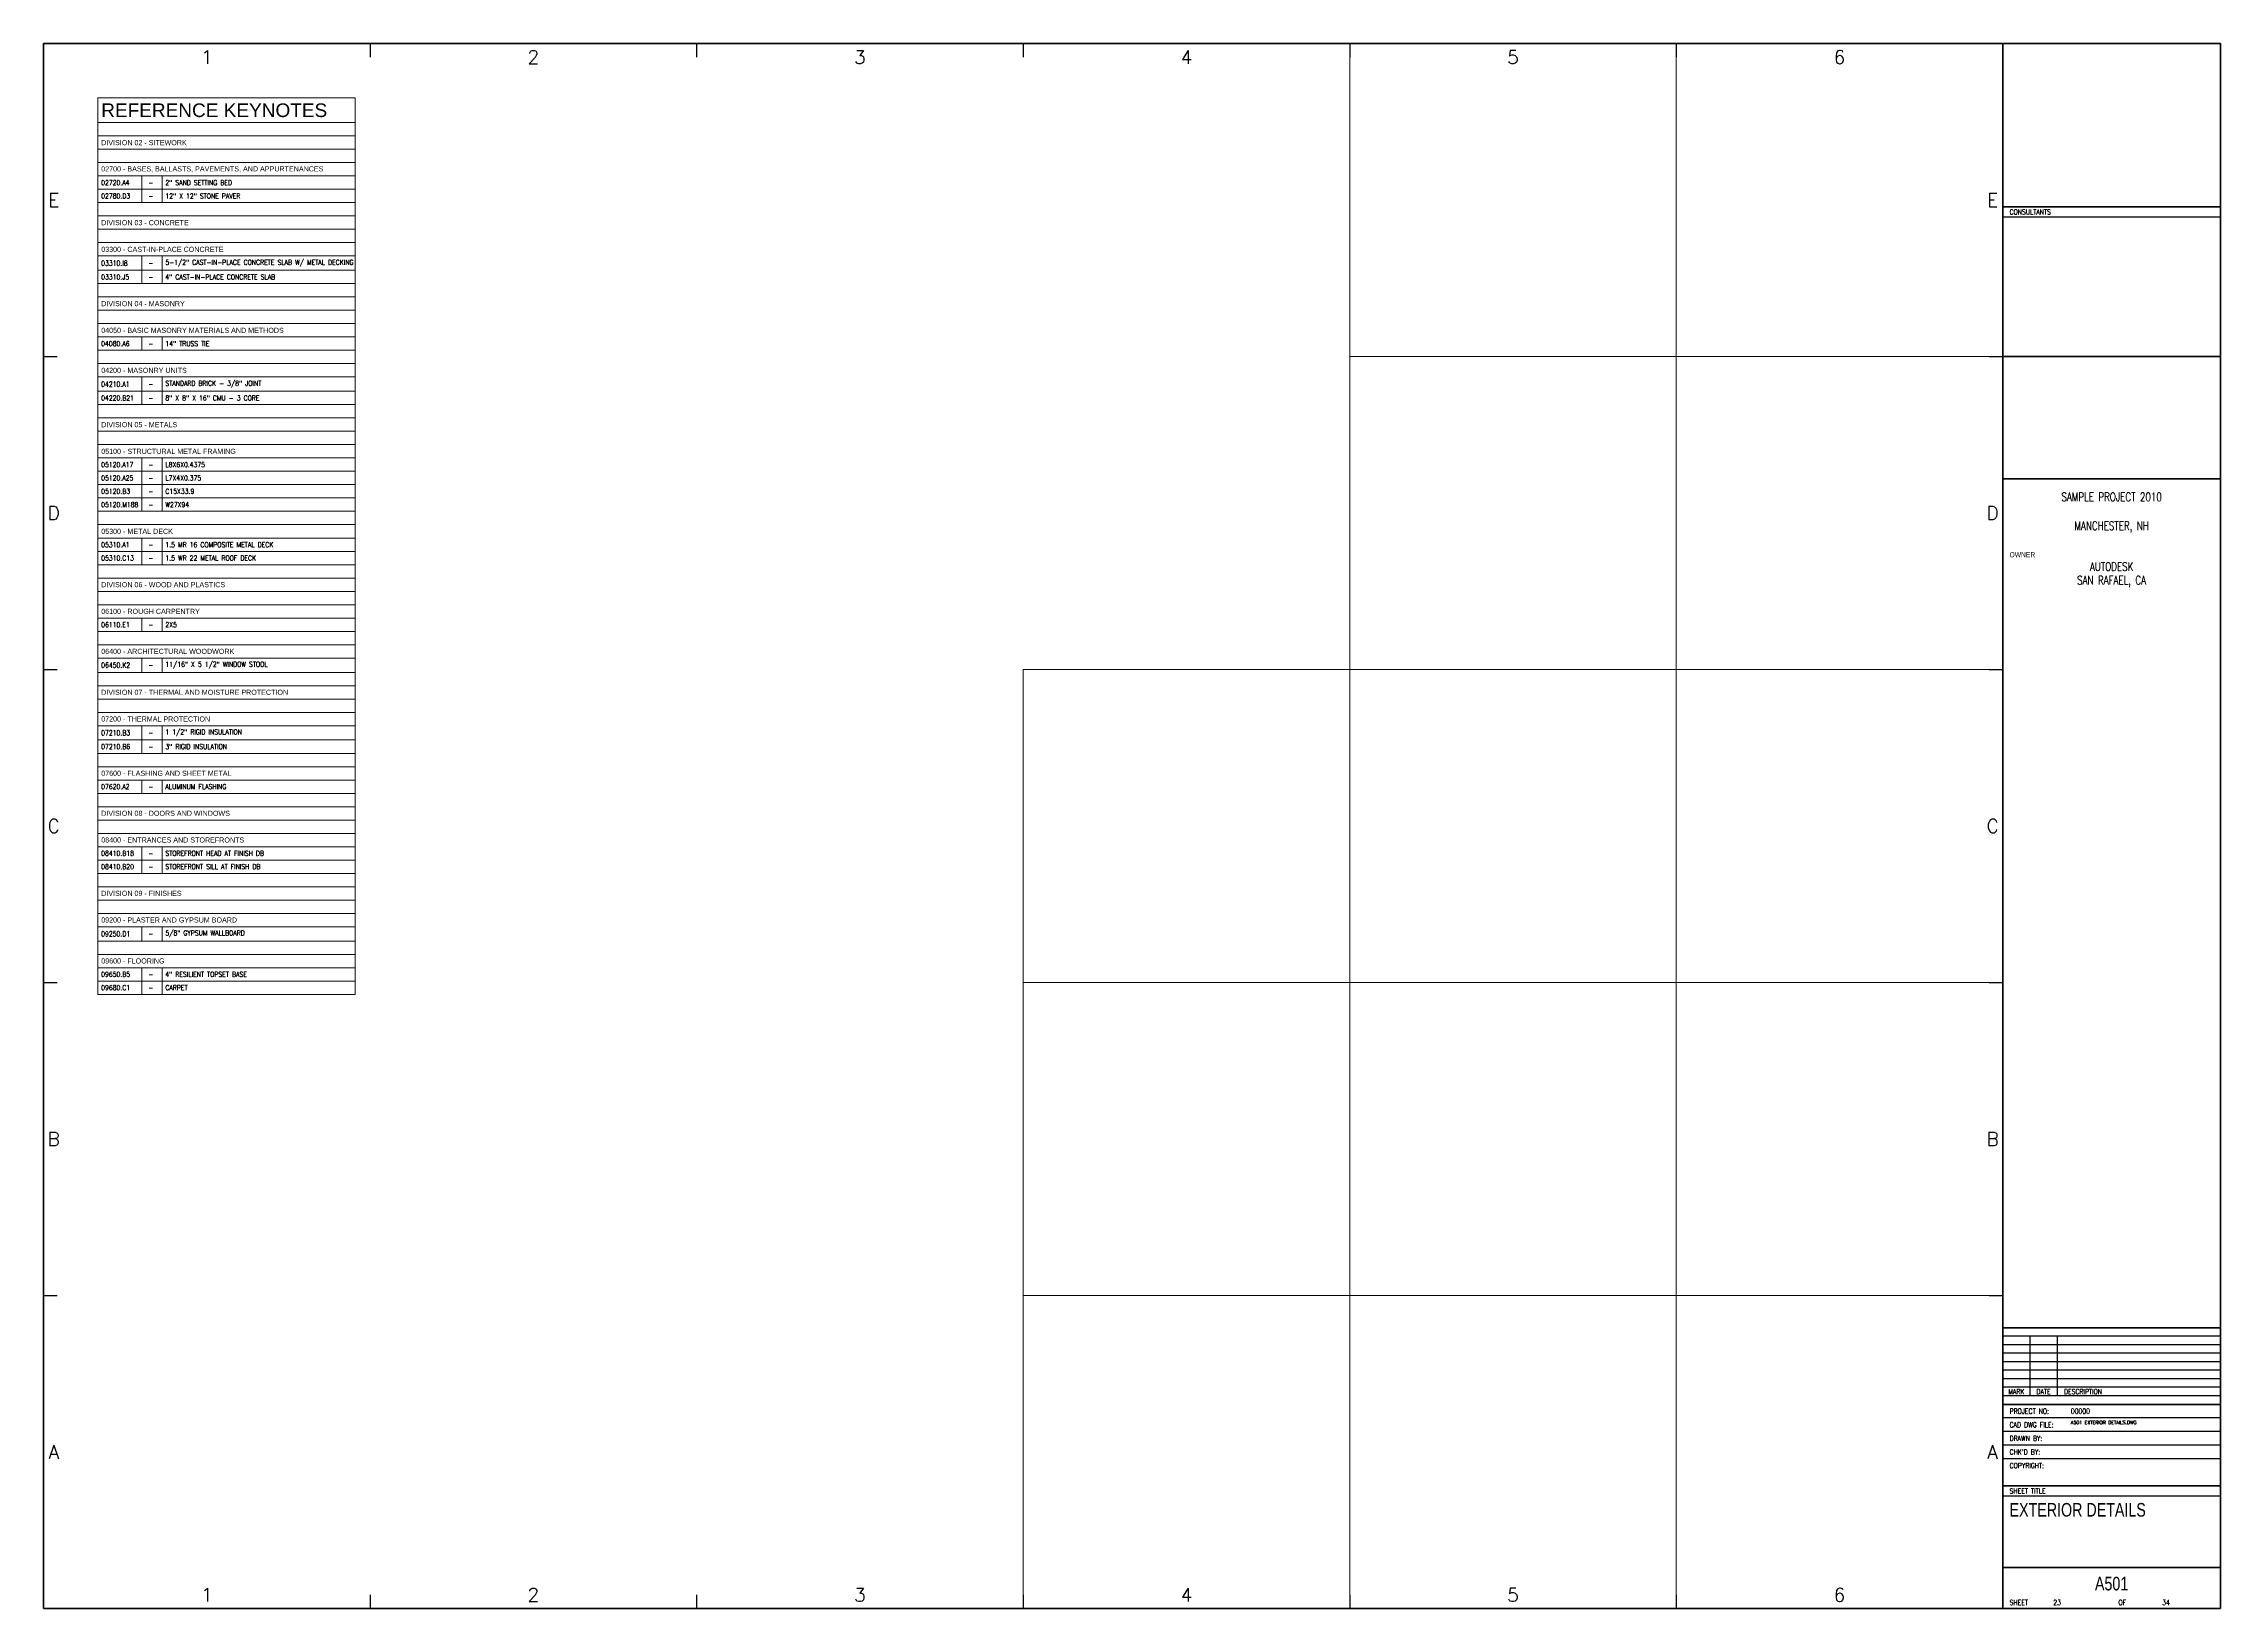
# Paper-space layout 'A501 Exterior Details' of a CAD drawing. Header units: inches. Extents: x 0 to 40, y 0 to 28.8.
import ezdxf
from ezdxf.enums import TextEntityAlignment as Align

# ---------------------------------------------------------------- set-up
doc = ezdxf.new("R2010")
doc.units = ezdxf.units.IN
doc.header["$LTSCALE"] = 0.5
doc.header["$MEASUREMENT"] = 0
doc.layers.get('0').update_dxf_attribs({"lineweight": 18})
doc.layers.get('Defpoints').update_dxf_attribs({"color": 140, "lineweight": 18})
for name, color, linetype, lineweight in [('A-Anno-Note', 231, 'Continuous', 25), ('A-Anno-Titl', 233, 'Continuous', 50), ('A-Anno-Titl-Bdry', 239, 'Continuous', 200), ('A-Anno-Titl-Note', 231, 'Continuous', 25), ('A-Anno-Titl-Otln', 236, 'Continuous', 140), ('A-Anno-Titl-Thin', 231, 'Continuous', 25)]:
    doc.layers.add(name, color=color, linetype=linetype, lineweight=lineweight)
doc.layers.add('G-Anno-Nplt', color=140, linetype='Continuous', lineweight=18, plot=False)
doc.styles.add('Arch-Dim', font='romans.shx', dxfattribs={"width": 0.75})
doc.styles.add('RomanS', font='romans.shx')
doc.styles.add('Schedule-Header', font='arial.ttf')
doc.styles.add('Title-Fine', font='romans.shx', dxfattribs={"width": 0.75})
doc.styles.add('Title-Normal', font='arial.ttf', dxfattribs={"width": 0.75})

# ---------------------------------------------------------------- blocks, each defined once
blk = doc.blocks.new('*T5')
at = {"layer": 'A-Anno-Note', "color": 0, "linetype": 'ByBlock', "lineweight": -2, "transparency": 16777216}
for p, q in [((0, 0), (4.724, 0)), ((0, 0), (0, -0.453)), ((4.724, 0), (4.724, -0.453))]:
    blk.add_line(p, q, dxfattribs=at)
at = {"layer": 'Defpoints', "color": 8, "linetype": 'ByBlock', "lineweight": 0, "transparency": 16777216}
for p, q in [((0, -0.453), (4.724, -0.453)), ((0, -0.453), (0, -16.468)), ((0, -0.698), (4.724, -0.698)), ((4.724, -0.453), (4.724, -16.468)), ((0, -0.943), (4.724, -0.943)), ((0, -1.188), (4.724, -1.188)), ((0, -1.433), (4.724, -1.433)), ((0.809, -1.433), (0.809, -1.923)), ((1.179, -1.433), (1.179, -1.923)), ((0, -1.678), (4.724, -1.678)), ((0, -1.923), (4.724, -1.923)), ((0, -2.168), (4.724, -2.168)), ((0, -2.413), (4.724, -2.413)), ((0, -2.658), (4.724, -2.658)), ((0, -2.903), (4.724, -2.903)), ((0, -3.166), (4.724, -3.166)), ((0.809, -2.903), (0.809, -3.411)), ((1.179, -2.903), (1.179, -3.411)), ((0, -3.411), (4.724, -3.411)), ((0, -3.656), (4.724, -3.656)), ((0, -3.901), (4.724, -3.901)), ((0, -4.146), (4.724, -4.146)), ((0, -4.391), (4.724, -4.391)), ((0.809, -4.391), (0.809, -4.636)), ((1.179, -4.391), (1.179, -4.636)), ((0, -4.636), (4.724, -4.636)), ((0, -4.881), (4.724, -4.881)), ((0, -5.126), (4.724, -5.126)), ((0.809, -5.126), (0.809, -5.634)), ((1.179, -5.126), (1.179, -5.634)), ((0, -5.389), (4.724, -5.389)), ((0, -5.634), (4.724, -5.634)), ((0, -5.879), (4.724, -5.879)), ((0, -6.124), (4.724, -6.124)), ((0, -6.369), (4.724, -6.369)), ((0, -6.614), (4.724, -6.614)), ((0.809, -6.614), (0.809, -7.594)), ((1.179, -6.614), (1.179, -7.594)), ((0, -6.859), (4.724, -6.859)), ((0, -7.104), (4.724, -7.104)), ((0, -7.349), (4.724, -7.349)), ((0, -7.594), (4.724, -7.594)), ((0, -7.839), (4.724, -7.839)), ((0, -8.084), (4.724, -8.084)), ((0, -8.329), (4.724, -8.329)), ((0.809, -8.084), (0.809, -8.574)), ((1.179, -8.084), (1.179, -8.574)), ((0, -8.574), (4.724, -8.574)), ((0, -8.819), (4.724, -8.819)), ((0, -9.064), (4.724, -9.064)), ((0, -9.309), (4.724, -9.309)), ((0, -9.554), (4.724, -9.554)), ((0.809, -9.554), (0.809, -9.799)), ((1.179, -9.554), (1.179, -9.799)), ((0, -9.799), (4.724, -9.799)), ((0, -10.044), (4.724, -10.044)), ((0, -10.289), (4.724, -10.289)), ((0.809, -10.289), (0.809, -10.552)), ((1.179, -10.289), (1.179, -10.552)), ((0, -10.552), (4.724, -10.552)), ((0, -10.797), (4.724, -10.797)), ((0, -11.042), (4.724, -11.042)), ((0, -11.287), (4.724, -11.287)), ((0, -11.532), (4.724, -11.532)), ((0.809, -11.532), (0.809, -12.04)), ((1.179, -11.532), (1.179, -12.04)), ((0, -11.795), (4.724, -11.795)), ((0, -12.04), (4.724, -12.04)), ((0, -12.285), (4.724, -12.285)), ((0, -12.53), (4.724, -12.53)), ((0, -12.775), (4.724, -12.775)), ((0.809, -12.53), (0.809, -12.775)), ((1.179, -12.53), (1.179, -12.775)), ((0, -13.02), (4.724, -13.02)), ((0, -13.265), (4.724, -13.265)), ((0, -13.51), (4.724, -13.51)), ((0, -13.755), (4.724, -13.755)), ((0, -14), (4.724, -14)), ((0.809, -13.755), (0.809, -14.245)), ((1.179, -13.755), (1.179, -14.245)), ((0, -14.245), (4.724, -14.245)), ((0, -14.49), (4.724, -14.49)), ((0, -14.735), (4.724, -14.735)), ((0, -14.98), (4.724, -14.98)), ((0, -15.225), (4.724, -15.225)), ((0, -15.488), (4.724, -15.488)), ((0.809, -15.225), (0.809, -15.488)), ((1.179, -15.225), (1.179, -15.488)), ((0, -15.733), (4.724, -15.733)), ((0, -15.978), (4.724, -15.978)), ((0.809, -15.978), (0.809, -16.468)), ((1.179, -15.978), (1.179, -16.468)), ((0, -16.223), (4.724, -16.223)), ((0, -16.468), (4.724, -16.468))]:
    blk.add_line(p, q, dxfattribs=at)
at = {"layer": 'A-Anno-Note', "color": 0, "transparency": 16777216, "attachment_point": 4}
for s, insert, char_height, width, style in [('REFERENCE KEYNOTES', (0.06, -0.227), 0.25, 4.60442, 'Schedule-Header'), ('DIVISION 02 - SITEWORK', (0.06, -0.821), 0.09375, 4.60442, 'Schedule-Header'), ('02700 - BASES, BALLASTS, PAVEMENTS, AND APPURTENANCES', (0.06, -1.311), 0.09375, 4.60442, 'Schedule-Header'), ('02720.A4', (0.06, -1.556), 0.0938, 0.68946, 'Title-Fine'), (' - ', (0.869, -1.556), 0.0938, 0.25, 'Title-Fine'), ('2" SAND SETTING BED', (1.239, -1.556), 0.09375, 3.42496, 'Title-Fine'), ('02780.D3', (0.06, -1.801), 0.0938, 0.68946, 'Title-Fine'), (' - ', (0.869, -1.801), 0.0938, 0.25, 'Title-Fine'), ('12" X 12" STONE PAVER', (1.239, -1.801), 0.09375, 3.42496, 'Title-Fine'), ('DIVISION 03 - CONCRETE', (0.06, -2.291), 0.09375, 4.60442, 'Schedule-Header'), ('03300 - CAST-IN-PLACE CONCRETE', (0.06, -2.781), 0.09375, 4.60442, 'Schedule-Header'), ('03310.I8', (0.06, -3.035), 0.0938, 0.68946, 'Title-Fine'), (' - ', (0.869, -3.035), 0.0938, 0.25, 'Title-Fine'), ('5-1/2" CAST-IN-PLACE CONCRETE SLAB W/ METAL DECKING', (1.239, -3.035), 0.09375, 3.42496, 'Title-Fine'), ('03310.J5', (0.06, -3.289), 0.0938, 0.68946, 'Title-Fine'), (' - ', (0.869, -3.289), 0.0938, 0.25, 'Title-Fine'), ('4" CAST-IN-PLACE CONCRETE SLAB', (1.239, -3.289), 0.09375, 3.42496, 'Title-Fine'), ('DIVISION 04 - MASONRY', (0.06, -3.779), 0.09375, 4.60442, 'Schedule-Header'), ('04050 - BASIC MASONRY MATERIALS AND METHODS', (0.06, -4.269), 0.09375, 4.60442, 'Schedule-Header'), ('04080.A6', (0.06, -4.514), 0.0938, 0.68946, 'Title-Fine'), (' - ', (0.869, -4.514), 0.0938, 0.25, 'Title-Fine'), ('14" TRUSS TIE', (1.239, -4.514), 0.09375, 3.42496, 'Title-Fine'), ('04200 - MASONRY UNITS', (0.06, -5.004), 0.09375, 4.60442, 'Schedule-Header'), ('STANDARD BRICK - 3/8" JOINT', (1.239, -5.258), 0.09375, 3.42496, 'Title-Fine'), ('04210.A1', (0.06, -5.258), 0.0938, 0.68946, 'Title-Fine'), ('04220.B21', (0.06, -5.512), 0.0938, 0.68946, 'Title-Fine'), (' - ', (0.869, -5.258), 0.0938, 0.25, 'Title-Fine'), (' - ', (0.869, -5.512), 0.0938, 0.25, 'Title-Fine'), ('8" X 8" X 16" CMU - 3 CORE', (1.239, -5.512), 0.09375, 3.42496, 'Title-Fine'), ('DIVISION 05 - METALS', (0.06, -6.002), 0.09375, 4.60442, 'Schedule-Header'), ('05100 - STRUCTURAL METAL FRAMING', (0.06, -6.492), 0.09375, 4.60442, 'Schedule-Header'), ('05120.A17', (0.06, -6.737), 0.0938, 0.68946, 'Title-Fine'), (' - ', (0.869, -6.737), 0.0938, 0.25, 'Title-Fine'), ('L8X6X0.4375', (1.239, -6.737), 0.09375, 3.42496, 'Title-Fine'), ('05120.A25', (0.06, -6.982), 0.0938, 0.68946, 'Title-Fine'), ('05120.B3', (0.06, -7.227), 0.0938, 0.68946, 'Title-Fine'), (' - ', (0.869, -6.982), 0.0938, 0.25, 'Title-Fine'), ('C15X33.9', (1.239, -7.227), 0.0938, 3.42496, 'Title-Fine'), ('L7X4X0.375', (1.239, -6.982), 0.0938, 3.42496, 'Title-Fine'), ('05120.M188', (0.06, -7.472), 0.0938, 0.68946, 'Title-Fine'), (' - ', (0.869, -7.227), 0.0938, 0.25, 'Title-Fine'), (' - ', (0.869, -7.472), 0.0938, 0.25, 'Title-Fine'), ('W27X94', (1.239, -7.472), 0.0938, 3.42496, 'Title-Fine'), ('05300 - METAL DECK', (0.06, -7.962), 0.09375, 4.60442, 'Schedule-Header'), ('05310.A1', (0.06, -8.207), 0.0938, 0.68946, 'Title-Fine'), (' - ', (0.869, -8.207), 0.0938, 0.25, 'Title-Fine'), ('1.5 MR 16 COMPOSITE METAL DECK', (1.239, -8.207), 0.09375, 3.42496, 'Title-Fine'), ('05310.C13', (0.06, -8.452), 0.0938, 0.68946, 'Title-Fine'), (' - ', (0.869, -8.452), 0.0938, 0.25, 'Title-Fine'), ('1.5 WR 22 METAL ROOF DECK', (1.239, -8.452), 0.09375, 3.42496, 'Title-Fine'), ('DIVISION 06 - WOOD AND PLASTICS', (0.06, -8.942), 0.09375, 4.60442, 'Schedule-Header'), ('06100 - ROUGH CARPENTRY', (0.06, -9.432), 0.09375, 4.60442, 'Schedule-Header'), ('06110.E1', (0.06, -9.677), 0.0938, 0.68946, 'Title-Fine'), (' - ', (0.869, -9.677), 0.0938, 0.25, 'Title-Fine'), ('2X5', (1.239, -9.677), 0.0938, 3.42496, 'Title-Fine'), ('06400 - ARCHITECTURAL WOODWORK', (0.06, -10.167), 0.09375, 4.60442, 'Schedule-Header'), ('06450.K2', (0.06, -10.42), 0.0938, 0.68946, 'Title-Fine'), ('11/16" X 5 1/2" WINDOW STOOL', (1.239, -10.42), 0.09375, 3.42496, 'Title-Fine'), (' - ', (0.869, -10.42), 0.0938, 0.25, 'Title-Fine'), ('DIVISION 07 - THERMAL AND MOISTURE PROTECTION', (0.06, -10.919), 0.09375, 4.60442, 'Schedule-Header'), ('07200 - THERMAL PROTECTION', (0.06, -11.409), 0.09375, 4.60442, 'Schedule-Header'), ('1 1/2" RIGID INSULATION', (1.239, -11.663), 0.09375, 3.42496, 'Title-Fine'), ('07210.B3', (0.06, -11.663), 0.0938, 0.68946, 'Title-Fine'), ('07210.B6', (0.06, -11.917), 0.0938, 0.68946, 'Title-Fine'), (' - ', (0.869, -11.663), 0.0938, 0.25, 'Title-Fine'), (' - ', (0.869, -11.917), 0.0938, 0.25, 'Title-Fine'), ('3" RIGID INSULATION', (1.239, -11.917), 0.09375, 3.42496, 'Title-Fine'), ('07600 - FLASHING AND SHEET METAL', (0.06, -12.407), 0.09375, 4.60442, 'Schedule-Header'), ('07620.A2', (0.06, -12.652), 0.0938, 0.68946, 'Title-Fine'), (' - ', (0.869, -12.652), 0.0938, 0.25, 'Title-Fine'), ('ALUMINUM FLASHING', (1.239, -12.652), 0.09375, 3.42496, 'Title-Fine'), ('DIVISION 08 - DOORS AND WINDOWS', (0.06, -13.142), 0.09375, 4.60442, 'Schedule-Header'), ('08400 - ENTRANCES AND STOREFRONTS', (0.06, -13.632), 0.09375, 4.60442, 'Schedule-Header'), ('08410.B18', (0.06, -13.877), 0.0938, 0.68946, 'Title-Fine'), (' - ', (0.869, -13.877), 0.0938, 0.25, 'Title-Fine'), ('STOREFRONT HEAD AT FINISH DB', (1.239, -13.877), 0.09375, 3.42496, 'Title-Fine'), ('08410.B20', (0.06, -14.122), 0.0938, 0.68946, 'Title-Fine'), (' - ', (0.869, -14.122), 0.0938, 0.25, 'Title-Fine'), ('STOREFRONT SILL AT FINISH DB', (1.239, -14.122), 0.09375, 3.42496, 'Title-Fine'), ('DIVISION 09 - FINISHES', (0.06, -14.612), 0.09375, 4.60442, 'Schedule-Header'), ('09200 - PLASTER AND GYPSUM BOARD', (0.06, -15.102), 0.09375, 4.60442, 'Schedule-Header'), ('09250.D1', (0.06, -15.356), 0.0938, 0.68946, 'Title-Fine'), (' - ', (0.869, -15.356), 0.0938, 0.25, 'Title-Fine'), ('5/8" GYPSUM WALLBOARD', (1.239, -15.356), 0.09375, 3.42496, 'Title-Fine'), ('09600 - FLOORING', (0.06, -15.855), 0.09375, 4.60442, 'Schedule-Header'), ('09650.B5', (0.06, -16.1), 0.0938, 0.68946, 'Title-Fine'), ('09680.C1', (0.06, -16.345), 0.0938, 0.68946, 'Title-Fine'), (' - ', (0.869, -16.1), 0.0938, 0.25, 'Title-Fine'), (' - ', (0.869, -16.345), 0.0938, 0.25, 'Title-Fine'), ('4" RESILIENT TOPSET BASE', (1.239, -16.1), 0.09375, 3.42496, 'Title-Fine'), ('CARPET', (1.239, -16.345), 0.0938, 3.42496, 'Title-Fine')]:
    blk.add_mtext(s, dxfattribs=dict(at, insert=insert, char_height=char_height, width=width, style=style))

psp = doc.layouts.new('A501 Exterior Details')

# ---------------------------------------------------------------- linework, layer by layer
at = {"layer": 'A-Anno-Titl-Bdry'}
for p, q in [((36, 25.75), (40, 25.75)), ((36, 23), (40, 23)), ((40, 20.75), (36, 20.75)), ((40, 5.15625), (36, 5.15625)), ((40, 3.75), (36, 3.75)), ((40, 2.25), (36, 2.25)), ((40, 0.75), (36, 0.75))]:
    psp.add_line(p, q, dxfattribs=at)
at = {"layer": 'A-Anno-Titl-Otln'}
psp.add_line((36, 28.75), (36, 0), dxfattribs=at)
psp.add_lwpolyline([(0, 0), (40, 0), (40, 28.75), (0, 28.75)], close=True, dxfattribs=at)
at = {"layer": 'A-Anno-Titl-Thin'}
for p, q in [((6, 28.75), (6, 28.5)), ((12, 28.75), (12, 28.5)), ((18, 28.75), (18, 28.5)), ((24, 28.75), (24, 28.5)), ((30, 28.75), (30, 28.5)), ((40, 25.5625), (36, 25.5625)), ((0, 23), (0.25, 23)), ((35.75, 23), (36, 23)), ((0, 17.25), (0.25, 17.25)), ((35.75, 17.25), (36, 17.25)), ((0, 11.5), (0.25, 11.5)), ((35.75, 11.5), (36, 11.5)), ((0, 5.75), (0.25, 5.75)), ((35.75, 5.75), (36, 5.75)), ((40, 5), (36, 5)), ((40, 4.84375), (36, 4.84375)), ((36.5, 5), (36.5, 3.90625)), ((37, 5), (37, 3.90625)), ((40, 4.6875), (36, 4.6875)), ((40, 4.53125), (36, 4.53125)), ((40, 4.375), (36, 4.375)), ((40, 4.21875), (36, 4.21875)), ((40, 4.0625), (36, 4.0625)), ((40, 3.90625), (36, 3.90625)), ((40, 3.5), (36, 3.5)), ((40, 3.25), (36, 3.25)), ((40, 3), (36, 3)), ((40, 2.75), (36, 2.75)), ((40, 2.0625), (36, 2.0625)), ((6, 0.25), (6, 0)), ((12, 0.25), (12, 0)), ((18, 0.25), (18, 0)), ((24, 0.25), (24, 0)), ((30, 0.25), (30, 0))]:
    psp.add_line(p, q, dxfattribs=at)
at = {"layer": 'G-Anno-Nplt'}
for points in [[(24, 23), (24, 28.75), (30, 28.75), (30, 23)], [(30, 23), (30, 28.75), (36, 28.75), (36, 23)], [(24, 17.25), (24, 23), (30, 23), (30, 17.25)], [(30, 17.25), (30, 23), (36, 23), (36, 17.25)], [(18, 11.5), (18, 17.25), (24, 17.25), (24, 11.5)], [(24, 11.5), (24, 17.25), (30, 17.25), (30, 11.5)], [(30, 11.5), (30, 17.25), (36, 17.25), (36, 11.5)], [(18, 5.75), (18, 11.5), (24, 11.5), (24, 5.75)], [(24, 5.75), (24, 11.5), (30, 11.5), (30, 5.75)], [(30, 5.75), (30, 11.5), (36, 11.5), (36, 5.75)], [(18, 0), (18, 5.75), (24, 5.75), (24, 0)], [(24, 0), (24, 5.75), (30, 5.75), (30, 0)], [(30, 0), (30, 5.75), (36, 5.75), (36, 0)]]:
    psp.add_lwpolyline(points, close=True, dxfattribs=at)

# ---------------------------------------------------------------- block references
psp.add_blockref('*T5', (1, 27.75))

# ---------------------------------------------------------------- texts
at = {"layer": 'A-Anno-Titl', "style": 'RomanS'}
for s, p in [('1', (3, 28.5)), ('2', (9, 28.5)), ('3', (15, 28.5)), ('4', (21, 28.5)), ('5', (27, 28.5)), ('6', (33, 28.5)), ('E', (0.1875, 25.875)), ('E', (35.8125, 25.875)), ('D', (0.1875, 20.125)), ('D', (35.8125, 20.125)), ('C', (0.1875, 14.375)), ('C', (35.8125, 14.375)), ('B', (0.1875, 8.625)), ('B', (35.8125, 8.625)), ('A', (0.1875, 2.875)), ('A', (35.8125, 2.875)), ('1', (3, 0.25)), ('2', (9, 0.25)), ('3', (15, 0.25)), ('4', (21, 0.25)), ('5', (27, 0.25)), ('6', (33, 0.25))]:
    psp.add_text(s, height=0.25, dxfattribs=at).set_placement(p, align=Align.MIDDLE)
at = {"layer": 'A-Anno-Titl'}
for s, insert, char_height, width, attachment_point, style in [('SAMPLE PROJECT 2010', (38, 20.5), 0.15625, 3.7621331, 2, 'Arch-Dim'), ('MANCHESTER, NH', (38, 19.96875), 0.15625, 3.7621331, 2, 'Arch-Dim'), ('AUTODESK', (38, 19.21875), 0.15625, 3.76114336, 2, 'Arch-Dim'), ('SAN RAFAEL, CA', (38, 18.96875), 0.15625, 3.74076161, 2, 'Arch-Dim'), ('00000', (37.25, 3.577357), 0.09375, 2.625, 7, 'Title-Fine'), ('A501 EXTERIOR DETAILS.DWG', (37.25, 3.448421), 0.0625, 2.625, 1, 'RomanS'), ('EXTERIOR DETAILS', (36.125, 1.9375), 0.25, 3.75, 1, 'Title-Normal'), ('A501', (38, 0.328125), 0.25, 3.76152159, 8, 'Title-Normal'), ('23', (37, 0.0625), 0.09375, 1, 8, 'Arch-Dim'), ('34', (39, 0.0625), 0.09375, 1, 8, 'Arch-Dim')]:
    psp.add_mtext(s, dxfattribs=dict(at, insert=insert, char_height=char_height, width=width, attachment_point=attachment_point, style=style))
at = {"layer": 'A-Anno-Titl-Note', "width": 0.75}
for s, style, p in [('CONSULTANTS', 'Title-Fine', (36.125, 25.609375)), ('OWNER', 'Title-Normal', (36.125, 19.3125)), ('DESCRIPTION', 'Title-Fine', (37.125, 3.9375)), ('PROJECT NO:', 'Title-Fine', (36.125, 3.577357)), ('CAD DWG FILE:', 'Title-Fine', (36.125, 3.327357)), ("CHK'D BY:", 'Title-Fine', (36.125, 2.827357)), ('DRAWN BY:', 'Title-Fine', (36.125, 3.077357)), ('COPYRIGHT:', 'Title-Fine', (36.125, 2.577357)), ('SHEET TITLE', 'Title-Fine', (36.125, 2.109375)), ('SHEET', 'Title-Fine', (36.125, 0.0625)), ('OF', 'Title-Fine', (38.125, 0.0625))]:
    psp.add_text(s, height=0.09375, dxfattribs=dict(at, style=style)).set_placement(p)
at = {"layer": 'A-Anno-Titl-Note', "style": 'Title-Fine', "width": 0.75}
for s, p in [('MARK', (36.25, 3.9375)), ('DATE', (36.75, 3.9375))]:
    psp.add_text(s, height=0.09375, dxfattribs=at).set_placement(p, align=Align.CENTER)

# ---------------------------------------------------------------- viewports
at = {"layer": 'G-Anno-Nplt'}
for center, view_center_point, status, frozen in [((27, 25.875), (4383.100412, 730.069445), 10, ['0', 'A-Anno-Titl', 'A-Anno-Titl-Bdry', 'A-Anno-Titl-Note', 'A-Anno-Titl-Otln', 'A-Anno-Titl-Thin', 'Defpoints']), ((33, 25.875), (4100.9306, 759.254566), 6, ['0', 'A-Anno-Titl', 'A-Anno-Titl-Bdry', 'A-Anno-Titl-Note', 'A-Anno-Titl-Otln', 'A-Anno-Titl-Thin', 'Defpoints']), ((27, 20.125), (4383.100412, 256.698409), 9, ['0', 'A-Anno-Titl', 'A-Anno-Titl-Bdry', 'A-Anno-Titl-Note', 'A-Anno-Titl-Otln', 'A-Anno-Titl-Thin', 'Defpoints']), ((33, 20.125), (4100.9306, 592.004863), 5, ['0', 'A-Anno-Titl', 'A-Anno-Titl-Bdry', 'A-Anno-Titl-Note', 'A-Anno-Titl-Otln', 'A-Anno-Titl-Thin', 'Defpoints']), ((21, 14.375), (4383.100412, 811.925581), 13, ['A-Anno-Titl', 'A-Anno-Titl-Bdry', 'A-Anno-Titl-Note', 'A-Anno-Titl-Otln', 'A-Anno-Titl-Thin', 'Defpoints']), ((27, 14.375), (4383.100412, 530.080507), 11, ['0', 'A-Anno-Titl', 'A-Anno-Titl-Bdry', 'A-Anno-Titl-Note', 'A-Anno-Titl-Otln', 'A-Anno-Titl-Thin', 'Defpoints']), ((33, 14.375), (4100.9306, 406.582429), 4, ['0', 'A-Anno-Titl', 'A-Anno-Titl-Bdry', 'A-Anno-Titl-Note', 'A-Anno-Titl-Otln', 'A-Anno-Titl-Thin', 'Defpoints']), ((21, 8.625), (4383.100412, 72.713925), 14, ['0', 'A-Anno-Titl', 'A-Anno-Titl-Bdry', 'A-Anno-Titl-Note', 'A-Anno-Titl-Otln', 'A-Anno-Titl-Thin', 'Defpoints']), ((27, 8.625), (5262.722825, 160.993127), 7, ['0', 'A-Anno-Titl', 'A-Anno-Titl-Bdry', 'A-Anno-Titl-Note', 'A-Anno-Titl-Otln', 'A-Anno-Titl-Thin', 'Defpoints']), ((33, 8.625), (4100.9306, 302.033816), 3, ['0', 'A-Anno-Titl', 'A-Anno-Titl-Bdry', 'A-Anno-Titl-Note', 'A-Anno-Titl-Otln', 'A-Anno-Titl-Thin', 'Defpoints']), ((21, 2.875), (4100.9306, 911.230771), 12, ['0', 'A-Anno-Titl', 'A-Anno-Titl-Bdry', 'A-Anno-Titl-Note', 'A-Anno-Titl-Otln', 'A-Anno-Titl-Thin', 'Defpoints']), ((27, 2.875), (5262.722825, 72.713925), 8, ['0', 'A-Anno-Titl', 'A-Anno-Titl-Bdry', 'A-Anno-Titl-Note', 'A-Anno-Titl-Otln', 'A-Anno-Titl-Thin', 'Defpoints'])]:
    vp = psp.add_viewport(center=center, size=(6, 5.75), view_center_point=view_center_point, view_height=69, status=status, dxfattribs=at)
    vp.frozen_layers = frozen
vp = psp.add_viewport(center=(33, 2.875), size=(6, 5.75), view_center_point=(4100.9306, 72.713925), view_height=69, dxfattribs=at)
vp.frozen_layers = ['0', 'A-Anno-Titl', 'A-Anno-Titl-Bdry', 'A-Anno-Titl-Note', 'A-Anno-Titl-Otln', 'A-Anno-Titl-Thin', 'Defpoints']

doc.saveas('drawing.dxf')
